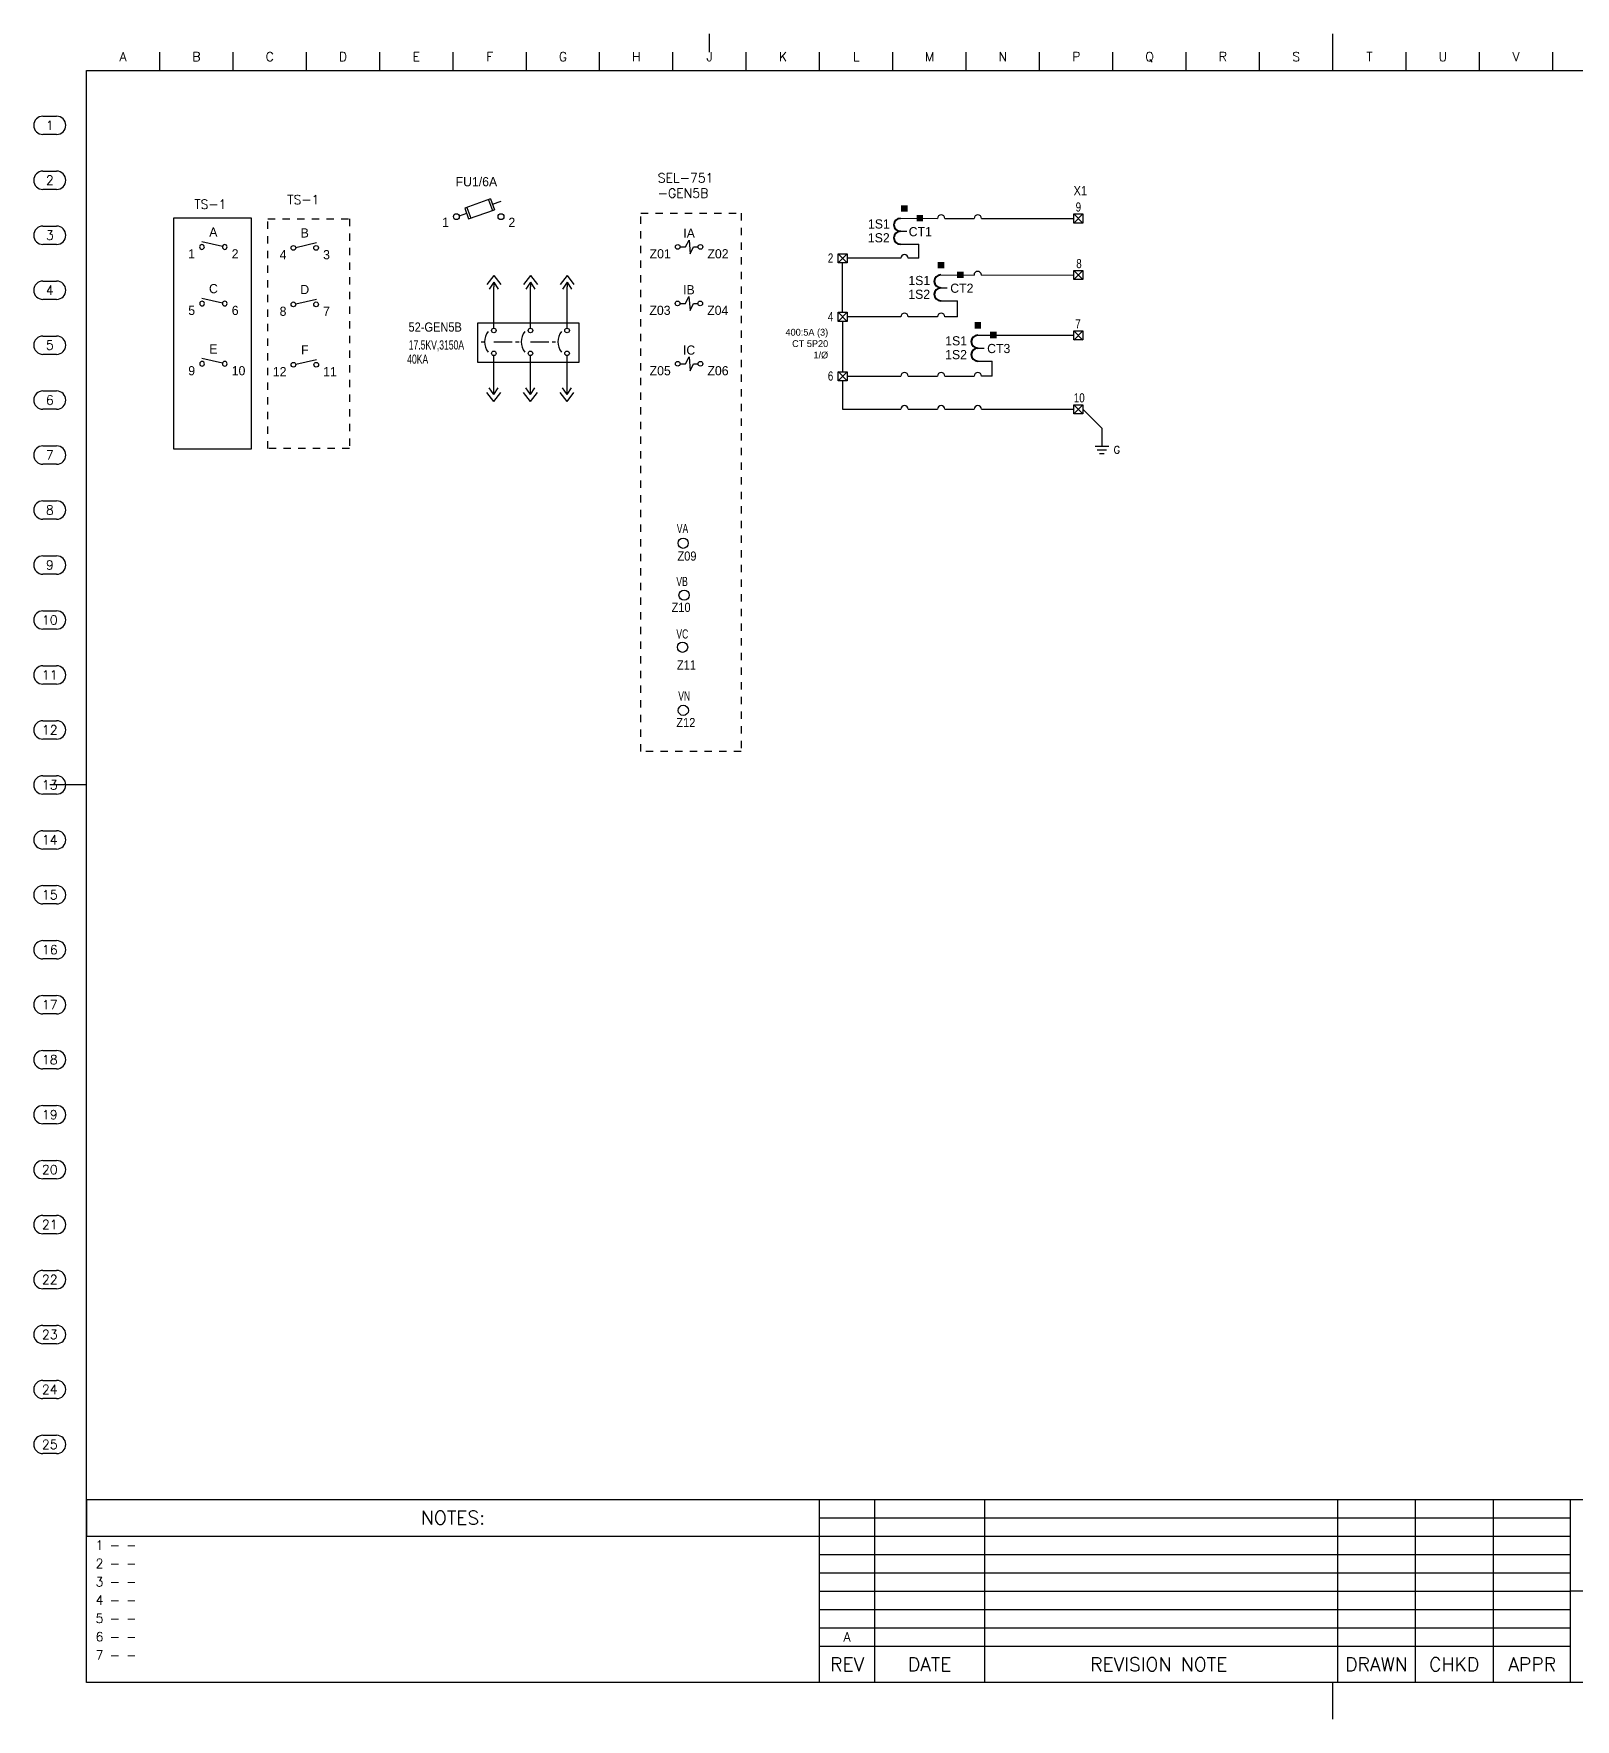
# Model space of a CAD drawing. Header units: inches. Extents: x -0.7 to 34.5, y -0.5 to 22.5.
# Drawn here: x -0.72 to 20.31, y -0.5 to 22.5 of the extents above; entities that cross this region are included whole.
import ezdxf
from ezdxf.enums import TextEntityAlignment as Align

# ---------------------------------------------------------------- set-up
doc = ezdxf.new("R2010")
doc.units = ezdxf.units.IN
doc.header["$MEASUREMENT"] = 0
doc.linetypes.add('HIDDEN', pattern=[0.375, 0.25, -0.125])
doc.linetypes.add('HIDDEN2', pattern=[0.1875, 0.125, -0.0625])
for name, color, linetype in [('DESC', 7, 'Continuous'), ('INFORBORDER', 3, 'Continuous'), ('LINK', 7, 'Continuous'), ('LOC', 7, 'Continuous'), ('OBJ', 3, 'Continuous'), ('SYMS', 7, 'Continuous'), ('TAGS', 7, 'Continuous'), ('TERMS', 7, 'Continuous'), ('TEXT', 3, 'Continuous'), ('TEXT2', 8, 'Continuous'), ('WIRES', 7, 'Continuous')]:
    doc.layers.add(name, color=color, linetype=linetype)
doc.styles.get("Standard").update_dxf_attribs({"font": 'ROMANS.SHX'})
doc.styles.add('TITLEBLK', font='romans.shx')
doc.styles.add('WD', font='txt')

# ---------------------------------------------------------------- blocks, each defined once
blk = doc.blocks.new('REVISION')
at = {"color": 3, "ltscale": 0.2}
for tag, p in [('REVISIONH', (2.368, -0.188)), ('REVISIONG', (2.368, -0.438)), ('REVISIONF', (2.368, -0.688)), ('REVISIONE', (2.368, -0.938)), ('REVISIOND', (2.368, -1.188)), ('REVISIONC', (2.368, -1.438)), ('REVISIONB', (2.368, -1.696)), ('REVISIONA', (2.375, -1.938))]:
    blk.add_attdef(tag, p, '', height=0.125, dxfattribs=at)
at = {"layer": 'TEXT', "style": 'TITLEBLK'}
for tag, p in [('REVH', (0.368, -0.125)), ('DATEH', (1.493, -0.125)), ('DRAWNH', (7.594, -0.125)), ('CHKDH', (8.656, -0.125)), ('APPRH', (9.719, -0.125)), ('REVG', (0.368, -0.375)), ('DATEG', (1.493, -0.375)), ('DRAWNG', (7.594, -0.375)), ('CHKDG', (8.656, -0.375)), ('APPRG', (9.719, -0.375)), ('REVF', (0.368, -0.625)), ('DATEF', (1.493, -0.625)), ('DRAWNF', (7.594, -0.625)), ('CHKDF', (8.656, -0.625)), ('APPRF', (9.719, -0.625)), ('REVE', (0.368, -0.875)), ('DATEE', (1.493, -0.875)), ('DRAWNE', (7.594, -0.875)), ('CHKDE', (8.656, -0.875)), ('APPRE', (9.719, -0.875)), ('REVD', (0.368, -1.125)), ('DATED', (1.493, -1.125)), ('DRAWND', (7.594, -1.125)), ('CHKDD', (8.656, -1.125)), ('APPRD', (9.719, -1.125)), ('REVC', (0.368, -1.375)), ('DATEC', (1.493, -1.375)), ('DRAWNC', (7.594, -1.375)), ('CHKDC', (8.656, -1.375)), ('APPRC', (9.719, -1.375)), ('REVB', (0.368, -1.625)), ('DATEB', (1.493, -1.639)), ('DRAWNB', (7.594, -1.625)), ('CHKDB', (8.656, -1.639)), ('APPRB', (9.719, -1.639)), ('REVA', (0.375, -1.875)), ('DATEA', (1.5, -1.875)), ('DRAWNA', (7.594, -1.875)), ('CHKDA', (8.656, -1.875)), ('APPRA', (9.719, -1.875))]:
    blk.add_attdef(tag, text='', height=0.125, dxfattribs=at).set_placement(p, align=Align.MIDDLE)
blk = doc.blocks.new('NOTES')
at = {"layer": 'TEXT', "color": 7}
for tag, p in [('NOTE1', (0.125, 1.8125)), ('NOTE2', (0.125, 1.5625)), ('NOTE3', (0.125, 1.3125)), ('NOTE4', (0.125, 1.0625)), ('NOTE5', (0.125, 0.8125)), ('NOTE6', (0.125, 0.5625)), ('NOTE7', (0.125, 0.3125)), ('NOTE8', (0.125, 0.0625))]:
    blk.add_attdef(tag, p, '', height=0.125, dxfattribs=at)
blk = doc.blocks.new('IOM_TITLE_BLOCK_BORDER')
at = {"layer": 'INFORBORDER', "color": 5}
for p, q in [((8.5, 22.25), (8.5, 22.5)), ((17, 22), (17, 22.5)), ((1, 22), (1, 22.25)), ((2, 22), (2, 22.25)), ((3, 22), (3, 22.25)), ((4, 22), (4, 22.25)), ((5, 22), (5, 22.25)), ((6, 22), (6, 22.25)), ((7, 22), (7, 22.25)), ((8, 22), (8, 22.25)), ((9, 22), (9, 22.25)), ((10, 22), (10, 22.25)), ((11, 22), (11, 22.25)), ((12, 22), (12, 22.25)), ((13, 22), (13, 22.25)), ((14, 22), (14, 22.25)), ((15, 22), (15, 22.25)), ((16, 22), (16, 22.25)), ((18, 22), (18, 22.25)), ((19, 22), (19, 22.25)), ((20, 22), (20, 22.25)), ((0, 0), (0, 22)), ((0, 22), (34, 22)), ((0, 12.25), (-0.5, 12.25)), ((34, 0), (0, 0)), ((17, -0.5), (17, 0))]:
    blk.add_line(p, q, dxfattribs=at)
at = {"color": 7, "ltscale": 0.2}
for s, p in [('A', (0.5, 22.125)), ('B', (1.5, 22.125)), ('C', (2.5, 22.125)), ('D', (3.5, 22.125)), ('E', (4.5, 22.125)), ('F', (5.5, 22.125)), ('G', (6.5, 22.125)), ('H', (7.5, 22.125)), ('J', (8.5, 22.125)), ('K', (9.5, 22.125)), ('L', (10.5, 22.125)), ('M', (11.5, 22.125)), ('N', (12.5, 22.125)), ('P', (13.5, 22.125)), ('Q', (14.5, 22.125)), ('R', (15.5, 22.125)), ('S', (16.5, 22.125)), ('T', (17.5, 22.125)), ('U', (18.5, 22.125)), ('V', (19.5, 22.125))]:
    blk.add_text(s, height=0.125, dxfattribs=at).set_placement(p, align=Align.CENTER)
blk = doc.blocks.new('LINEREF_ENCASEMENT')
for p, q in [((-0.09375, 0), (0.09375, 0)), ((0.09375, -0.25), (-0.09375, -0.25))]:
    blk.add_line(p, q)
for centre, start, end in [((-0.09375, -0.125), 90, 270), ((0.09375, -0.125), 270, 90)]:
    blk.add_arc(centre, 0.125, start, end)
blk = doc.blocks.new('WD_MLRH')
at = {"style": 'WD'}
blk.add_attdef('RUNGFIRST', text='', height=0.125, dxfattribs=at).set_placement((-0.25, 0), align=Align.MIDDLE_RIGHT)
at = {"style": 'WD', "flags": 1}
for tag, p in [('RUNGHORV', (-0.25, -0.127)), ('RUNGDIST', (-0.25, -0.2)), ('RUNGCNT', (-0.25, -0.237)), ('RUNGINC', (-0.25, -0.163)), ('WIRE-START', (-0.25, -0.356)), ('WIRE-GSUF', (-0.25, -0.396)), ('WIREMODE', (-0.25, -0.281)), ('PH3SPACE', (-0.25, -0.437)), ('WIREFMT', (-0.25, -0.321))]:
    blk.add_attdef(tag, text='', height=0.025, dxfattribs=at).set_placement(p, align=Align.RIGHT)
blk = doc.blocks.new('HTG11')
blk.add_line((-0.124, 0.007), (0.159, 0.071))
for centre in [(-0.155, 0), (0.155, 0)]:
    blk.add_circle(centre, 0.0322)
at = {"style": 'WD', "width": 0.7}
for tag, p in [('INST', (0, 0.779)), ('LOC', (0, 0.609)), ('DESC1', (0, 0.453)), ('DESC2', (0, 0.297)), ('XREF', (0, -0.236)), ('WDTAGALT', (0, -0.391))]:
    blk.add_attdef(tag, text='', height=0.125, dxfattribs=at).set_placement(p, align=Align.CENTER)
at = {"style": 'WD'}
blk.add_attdef('TAG1', text='', height=0.125, dxfattribs=at).set_placement((0, 0.141), align=Align.CENTER)
for tag, p in [('X2LINK', (0, 0.266)), ('X8LINK', (0, -0.062))]:
    blk.add_attdef(tag, p, '', height=0.01, dxfattribs=at)
for tag, p, height, flags in [('X4TERM01', (-0.188, 0), 0.0125, 1), ('CONTACT', (0.038, 0.02), 0.01, 1), ('FAMILY', (0.038, 0.037), 0.01, 9), ('X1TERM02', (0.188, 0), 0.0125, 1)]:
    blk.add_attdef(tag, p, '', height=height, dxfattribs=dict(at, flags=flags))
at = {"linetype": 'Continuous', "style": 'WD', "flags": 9}
for tag, p in [('CAT', (0.063, -0.007)), ('ASSYCODE', (0.062, -0.043)), ('MFG', (0.063, -0.027))]:
    blk.add_attdef(tag, text='', height=0.01, dxfattribs=at).set_placement(p, align=Align.CENTER)
at = {"linetype": 'Continuous', "style": 'WD', "flags": 8}
blk.add_attdef('TERM01', text='', height=0.125, dxfattribs=at).set_placement((-0.25, -0.031), align=Align.TOP_RIGHT)
blk.add_attdef('TERM02', text='', height=0.125, dxfattribs=at).set_placement((0.25, -0.031), align=Align.TOP_LEFT)
blk = doc.blocks.new('VC01PJ')
for p, q in [((0, 0.062), (-0.094, -0.062)), ((0, 0.062), (0.094, -0.062)), ((0, -0.031), (-0.062, -0.125)), ((0, -0.031), (0.062, -0.125)), ((0, -0.031), (0, -0.094))]:
    blk.add_line(p, q)
at = {"style": 'WD', "width": 0.7}
for tag, p in [('INST', (0.229, 0.85)), ('LOC', (-0.062, 0.68)), ('DESC1', (-0.062, 0.511)), ('DESC2', (-0.062, 0.354))]:
    blk.add_attdef(tag, text='', height=0.125, dxfattribs=at).set_placement(p, align=Align.RIGHT)
at = {"style": 'WD'}
blk.add_attdef('TAG1', text='', height=0.125, dxfattribs=at).set_placement((-0.062, 0.094), align=Align.RIGHT)
for tag, p, height, flags in [('FAMILY', (-0.132, 0.064), 0.01, 9), ('X2TERM02', (0, 0.062), 0.0125, 1), ('X2TERMDESC02', (0.026, 0.042), 0.01, 1), ('X8TERM01', (0, -0.094), 0.0125, 1), ('X8TERMDESC01', (0.013, -0.115), 0.01, 1)]:
    blk.add_attdef(tag, p, '', height=height, dxfattribs=dict(at, flags=flags))
at = {"linetype": 'Continuous', "style": 'WD', "flags": 9}
for tag, p in [('MFG', (-0.109, 0)), ('CAT', (-0.107, 0.019)), ('ASSYCODE', (-0.109, -0.014))]:
    blk.add_attdef(tag, text='', height=0.01, dxfattribs=at).set_placement(p, align=Align.CENTER)
at = {"linetype": 'Continuous', "style": 'WD', "flags": 8}
blk.add_attdef('TERM02', (0.047, 0.062), '', height=0.125, dxfattribs=at)
at = {"style": 'WD'}
for tag, p in [('X4LINK', (-0.125, -0.062)), ('X1LINK', (0.125, -0.062))]:
    blk.add_attdef(tag, p, '', height=0.01, dxfattribs=at)
at = {"linetype": 'Continuous', "style": 'WD', "flags": 8}
blk.add_attdef('TERM01', text='', height=0.125, dxfattribs=at).set_placement((0.047, -0.156), align=Align.TOP_LEFT)
blk = doc.blocks.new('VCB1')
at = {"linetype": 'HIDDEN2'}
blk.add_line((-0.171, 0), (-0.125, 0), dxfattribs=at)
for centre in [(0, 0.156), (0, -0.156)]:
    blk.add_circle(centre, 0.0312)
blk.add_arc((0.109, 0), 0.234, 143.1301, 216.8699)
at = {"style": 'WD'}
for tag, p, width in [('INST', (0.219, 0.388), 0.7), ('LOC', (0.219, 0.219), 0.7), ('TAG1', (0.127, 0.064), 0.9), ('XREF', (0.129, -0.09), 0.7), ('DESC1', (0.129, -0.242), 0.7), ('DESC2', (0.129, -0.389), 0.7)]:
    blk.add_attdef(tag, p, '', height=0.125, dxfattribs=dict(at, width=width))
at = {"linetype": 'Continuous', "style": 'WD'}
for tag, height, flags, p in [('TERM01', 0.125, 8, (-0.055, 0.207)), ('MFG', 0.01, 9, (-0.142, -0.088)), ('CAT', 0.01, 9, (-0.142, -0.073))]:
    blk.add_attdef(tag, text='', height=height, dxfattribs=dict(at, flags=flags)).set_placement(p, align=Align.RIGHT)
at = {"style": 'WD', "width": 0.7}
blk.add_attdef('RATING1', text='', height=0.125, dxfattribs=at).set_placement((-0.188, 0.062), align=Align.RIGHT)
at = {"color": 7, "style": 'WD'}
for tag, p in [('X4LINK', (-0.25, 0)), ('X1LINK', (0, 0))]:
    blk.add_attdef(tag, p, '', height=0.01, dxfattribs=at)
at = {"color": 7, "style": 'WD', "flags": 1}
for tag, p in [('X2TERM01', (0, 0.188)), ('X8TERM02', (0, -0.188))]:
    blk.add_attdef(tag, p, '', height=0.0125, dxfattribs=at)
at = {"linetype": 'Continuous', "style": 'WD', "flags": 8}
blk.add_attdef('TERM02', text='', height=0.125, dxfattribs=at).set_placement((-0.041, -0.213), align=Align.TOP_RIGHT)
at = {"style": 'WD', "flags": 9}
for tag, p in [('CONTACT', (-0.129, -0.129)), ('FAMILY', (-0.142, -0.036))]:
    blk.add_attdef(tag, text='', height=0.01, dxfattribs=at).set_placement(p, align=Align.RIGHT)
at = {"linetype": 'Continuous', "style": 'WD', "flags": 9}
blk.add_attdef('ASSYCODE', text='', height=0.01, dxfattribs=at).set_placement((-0.153, -0.106), align=Align.CENTER)
blk = doc.blocks.new('VCB2')
at = {"linetype": 'HIDDEN2'}
blk.add_line((-0.203, 0), (-0.156, 0), dxfattribs=at)
for centre in [(0, 0.156), (0, -0.156)]:
    blk.add_circle(centre, 0.0312)
blk.add_arc((0.109, 0), 0.234, 143.1301, 216.8699)
at = {"style": 'WD'}
for tag, p, width in [('INST', (0.219, 0.388), 0.7), ('LOC', (0.219, 0.219), 0.7), ('TAG2', (0.127, 0.064), 0.9), ('XREF', (0.129, -0.09), 0.7), ('DESC1', (0.129, -0.242), 0.7), ('DESC2', (0.129, -0.389), 0.7)]:
    blk.add_attdef(tag, p, '', height=0.125, dxfattribs=dict(at, width=width))
at = {"linetype": 'Continuous', "style": 'WD', "flags": 8}
blk.add_attdef('TERM01', text='', height=0.125, dxfattribs=at).set_placement((-0.055, 0.207), align=Align.RIGHT)
at = {"style": 'WD', "width": 0.7}
blk.add_attdef('RATING1', text='', height=0.125, dxfattribs=at).set_placement((-0.188, 0.062), align=Align.RIGHT)
at = {"color": 7, "style": 'WD'}
for tag, p in [('X4LINK', (-0.25, 0)), ('X1LINK', (0, 0))]:
    blk.add_attdef(tag, p, '', height=0.01, dxfattribs=at)
at = {"color": 7, "style": 'WD', "flags": 1}
for tag, p in [('X2TERM01', (0, 0.188)), ('X8TERM02', (0, -0.188))]:
    blk.add_attdef(tag, p, '', height=0.0125, dxfattribs=at)
at = {"linetype": 'Continuous', "style": 'WD', "flags": 8}
blk.add_attdef('TERM02', text='', height=0.125, dxfattribs=at).set_placement((-0.041, -0.213), align=Align.TOP_RIGHT)
at = {"style": 'WD', "flags": 9}
for tag, p in [('CONTACT', (-0.129, -0.056)), ('FAMILY', (-0.142, -0.036))]:
    blk.add_attdef(tag, text='', height=0.01, dxfattribs=at).set_placement(p, align=Align.RIGHT)
blk = doc.blocks.new('VC01JP')
for p, q in [((0, -0.063), (-0.094, 0.062)), ((0, 0.031), (-0.063, 0.125)), ((0, 0.031), (0.062, 0.125)), ((0, 0.031), (0, 0.094)), ((0, -0.063), (0.094, 0.062))]:
    blk.add_line(p, q)
at = {"style": 'WD', "width": 0.7}
for tag, p in [('INST', (0.198, 0.912)), ('DESC1', (-0.094, 0.573)), ('LOC', (-0.094, 0.743)), ('DESC2', (-0.094, 0.417))]:
    blk.add_attdef(tag, text='', height=0.125, dxfattribs=at).set_placement(p, align=Align.RIGHT)
at = {"style": 'WD'}
blk.add_attdef('TAG1', text='', height=0.125, dxfattribs=at).set_placement((-0.094, 0.156), align=Align.RIGHT)
at = {"linetype": 'Continuous', "style": 'WD', "flags": 8}
blk.add_attdef('TERM01', (0.047, 0.156), '', height=0.125, dxfattribs=at)
at = {"style": 'WD'}
for tag, p, height, flags in [('FAMILY', (-0.194, 0.032), 0.01, 9), ('X2TERM01', (0, 0.094), 0.0125, 1), ('X2TERMDESC01', (0.008, 0.079), 0.01, 1), ('X8TERM02', (0, -0.063), 0.0125, 1), ('X8TERMDESC02', (0.038, -0.045), 0.01, 1)]:
    blk.add_attdef(tag, p, '', height=height, dxfattribs=dict(at, flags=flags))
for tag, p in [('X4LINK', (-0.125, 0.062)), ('X1LINK', (0.125, 0.062))]:
    blk.add_attdef(tag, p, '', height=0.01, dxfattribs=at)
at = {"linetype": 'Continuous', "style": 'WD', "flags": 9}
for tag, p in [('ASSYCODE', (-0.188, -0.063)), ('MFG', (-0.171, -0.031)), ('CAT', (-0.169, -0.012))]:
    blk.add_attdef(tag, text='', height=0.01, dxfattribs=at).set_placement(p, align=Align.CENTER)
at = {"linetype": 'Continuous', "style": 'WD', "flags": 8}
blk.add_attdef('TERM02', text='', height=0.125, dxfattribs=at).set_placement((0.047, -0.063), align=Align.TOP_LEFT)
blk = doc.blocks.new('HSV1')
for p, q in [((-0.123, 0), (-0.047, 0)), ((-0.047, 0), (0, 0.094)), ((0, 0.094), (0.016, -0.094)), ((0.016, -0.094), (0.062, 0)), ((0.062, 0), (0.123, 0))]:
    blk.add_line(p, q)
for centre in [(-0.155, 0), (0.155, 0)]:
    blk.add_circle(centre, 0.0322)
at = {"style": 'WD', "width": 0.7}
for tag, p in [('INST', (0, 0.451)), ('LOC', (0, 0.281))]:
    blk.add_attdef(tag, text='', height=0.125, dxfattribs=at).set_placement(p, align=Align.CENTER)
at = {"style": 'WD'}
blk.add_attdef('TAG1', text='', height=0.125, dxfattribs=at).set_placement((0, 0.125), align=Align.CENTER)
for tag, p, height, flags in [('X4TERM01', (-0.188, 0), 0.0125, 1), ('FAMILY', (0.129, 0.108), 0.01, 9), ('X1TERM02', (0.188, 0), 0.0125, 1)]:
    blk.add_attdef(tag, p, '', height=height, dxfattribs=dict(at, flags=flags))
at = {"linetype": 'Continuous', "style": 'WD', "flags": 9}
for tag, p in [('ASSYCODE', (0.156, 0.047)), ('MFG', (0.156, 0.067)), ('CAT', (0.156, 0.087))]:
    blk.add_attdef(tag, text='', height=0.01, dxfattribs=at).set_placement(p, align=Align.CENTER)
at = {"style": 'WD'}
for tag, p, width in [('DESC1', (1.125, 0), 0.9), ('DESC2', (1.125, -0.156), 0.9), ('DESC3', (1.125, -0.312), 0.9), ('XREF', (1.133, -0.473), 0.8), ('WDTAGALT', (1.133, -0.629), 0.8)]:
    blk.add_attdef(tag, p, '', height=0.125, dxfattribs=dict(at, width=width))
at = {"linetype": 'Continuous', "style": 'WD', "flags": 8}
blk.add_attdef('TERM01', text='', height=0.125, dxfattribs=at).set_placement((-0.25, -0.031), align=Align.TOP_RIGHT)
at = {"style": 'WD'}
blk.add_attdef('RATING1', (0.078, -0.313), '', height=0.125, dxfattribs=at)
at = {"linetype": 'Continuous', "style": 'WD', "flags": 8}
blk.add_attdef('TERM02', text='', height=0.125, dxfattribs=at).set_placement((0.25, -0.031), align=Align.TOP_LEFT)
blk = doc.blocks.new('HT0W02')
blk.add_circle((0, 0), 0.0699)
at = {"style": 'WD'}
for tag, p, width in [('INST', (0.062, 0.42), 0.7), ('LOC', (0.062, 0.25), 0.7), ('DESC1', (0.053, -0.385), 0.8)]:
    blk.add_attdef(tag, p, '', height=0.125, dxfattribs=dict(at, width=width))
at = {"linetype": 'Continuous', "style": 'WD', "width": 0.8, "flags": 8}
blk.add_attdef('WIRENO', text='', height=0.125, dxfattribs=at).set_placement((0, 0.094), align=Align.CENTER)
at = {"style": 'WD', "flags": 1}
for tag, p, height in [('X4TERM01', (-0.07, 0), 0.0125), ('X4TERMDESC01', (-0.055, -0.023), 0.025), ('X2TERMDESC01', (-0.006, 0.029), 0.025), ('X2TERM01', (0, 0.07), 0.0125), ('STRIPSEQ', (0, 0), 0.00125), ('X1TERMDESC01', (0.039, -0.003), 0.025), ('X1TERM01', (0.07, 0), 0.0125), ('LINKTERM', (0, -0.002), 0.00125), ('X8TERM01', (0, -0.07), 0.0125), ('X8TERMDESC01', (0, -0.054), 0.025)]:
    blk.add_attdef(tag, p, '', height=height, dxfattribs=at)
at = {"linetype": 'Continuous', "style": 'WD'}
for tag, p, height, width, flags in [('TAGSTRIP', (0.053, -0.229), 0.125, 0.9, 8), ('DESC2', (0.053, -0.541), 0.125, 0.8, 8), ('CAT', (0.213, -0.406), 0.109, 0.8, 1), ('DESC3', (0.053, -0.698), 0.125, 0.8, 8)]:
    blk.add_attdef(tag, p, '', height=height, dxfattribs=dict(at, width=width, flags=flags))
at = {"linetype": 'Continuous', "style": 'WD', "width": 0.8, "flags": 1}
blk.add_attdef('MFG', text='', height=0.109, dxfattribs=at).set_placement((0.088, -0.406), align=Align.RIGHT)
at = {"style": 'WD', "width": 0.7, "flags": 1}
blk.add_attdef('ASSYCODE', (0.062, -0.281), '', height=0.01, dxfattribs=at)
blk = doc.blocks.new('VGND2')
for p, q in [((0.09375, 0), (-0.09375, 0)), ((-0.0625, -0.046875), (0.0625, -0.046875)), ((-0.03125, -0.09375), (0.03125, -0.09375))]:
    blk.add_line(p, q)
at = {"style": 'WD', "flags": 1}
blk.add_attdef('X2TERM01', (0, 0), '', height=0.01, dxfattribs=at)
blk = doc.blocks.new('HT1001')
for p, q in [((-0.062, 0.062), (0.062, 0.062)), ((-0.062, -0.062), (-0.062, 0.062)), ((0.062, 0.062), (0.062, -0.062)), ((0.062, -0.062), (-0.062, -0.062))]:
    blk.add_line(p, q)
at = {"style": 'WD'}
for tag, p, width in [('INST', (0.062, 0.42), 0.7), ('LOC', (0.062, 0.25), 0.7), ('DESC1', (0.05, -0.385), 0.8)]:
    blk.add_attdef(tag, p, '', height=0.125, dxfattribs=dict(at, width=width))
at = {"style": 'WD', "flags": 1}
for tag, p, height in [('X4TERM01', (-0.062, 0), 0.0125), ('X4TERMDESC01', (-0.055, -0.023), 0.025), ('X2TERMDESC01', (-0.006, 0.029), 0.025), ('X2TERM01', (0, 0.062), 0.0125), ('STRIPSEQ', (0, 0), 0.00125), ('X2PIN01', (0.033, 0.084), 0.0125), ('X1TERMDESC01', (0.039, 0.007), 0.025), ('X1TERM01', (0.062, 0), 0.0125), ('X1PIN01', (0.087, 0.016), 0.0125), ('X4PIN01', (-0.114, -0.038), 0.0125), ('LINKTERM', (0, -0.002), 0.00125), ('X8TERM01', (0, -0.062), 0.0125), ('X8TERMDESC01', (0, -0.054), 0.025), ('X8PIN01', (0.026, -0.096), 0.0125)]:
    blk.add_attdef(tag, p, '', height=height, dxfattribs=at)
at = {"linetype": 'Continuous', "style": 'WD'}
for tag, p, height, width, flags in [('TERM01', (0.062, 0.094), 0.125, 0.8, 8), ('TAGSTRIP', (0.05, -0.229), 0.125, 0.9, 8), ('DESC2', (0.05, -0.541), 0.125, 0.8, 8), ('CAT', (0.213, -0.406), 0.109, 0.8, 1), ('DESC3', (0.05, -0.698), 0.125, 0.8, 8)]:
    blk.add_attdef(tag, p, '', height=height, dxfattribs=dict(at, width=width, flags=flags))
at = {"linetype": 'Continuous', "style": 'WD', "width": 0.8, "flags": 1}
blk.add_attdef('MFG', text='', height=0.109, dxfattribs=at).set_placement((0.088, -0.406), align=Align.RIGHT)
at = {"style": 'WD', "width": 0.7, "flags": 1}
blk.add_attdef('ASSYCODE', (0.062, -0.281), '', height=0.01, dxfattribs=at)
blk = doc.blocks.new('VT1001')
for p, q in [((-0.062, 0.062), (0.062, 0.062)), ((-0.062, -0.062), (-0.062, 0.062)), ((0.062, 0.062), (0.062, -0.062)), ((0.062, -0.062), (-0.062, -0.062))]:
    blk.add_line(p, q)
at = {"style": 'WD'}
for tag, p, width in [('INST', (0.062, 0.42), 0.7), ('LOC', (0.062, 0.25), 0.7), ('DESC1', (0.05, -0.385), 0.8)]:
    blk.add_attdef(tag, p, '', height=0.125, dxfattribs=dict(at, width=width))
at = {"style": 'WD', "flags": 1}
for tag, p, height in [('X4TERM01', (-0.062, 0), 0.0125), ('X4TERMDESC01', (-0.055, -0.023), 0.025), ('X2TERMDESC01', (-0.006, 0.029), 0.025), ('X2TERM01', (0, 0.062), 0.0125), ('STRIPSEQ', (0, 0), 0.00125), ('X2PIN01', (0.033, 0.084), 0.0125), ('X1TERMDESC01', (0.039, -0.003), 0.025), ('X1TERM01', (0.062, 0), 0.0125), ('X1PIN01', (0.087, 0.016), 0.0125), ('X4PIN01', (-0.114, -0.038), 0.0125), ('LINKTERM', (0, -0.002), 0.00125), ('X8TERM01', (0, -0.062), 0.0125), ('X8TERMDESC01', (0, -0.054), 0.025), ('X8PIN01', (0.026, -0.096), 0.0125)]:
    blk.add_attdef(tag, p, '', height=height, dxfattribs=at)
at = {"linetype": 'Continuous', "style": 'WD'}
for tag, p, height, width, flags in [('TERM01', (0.062, 0.094), 0.125, 0.8, 8), ('TAGSTRIP', (0.05, -0.229), 0.125, 0.9, 8), ('DESC2', (0.05, -0.541), 0.125, 0.8, 8), ('CAT', (0.213, -0.406), 0.109, 0.8, 1), ('DESC3', (0.05, -0.698), 0.125, 0.8, 8)]:
    blk.add_attdef(tag, p, '', height=height, dxfattribs=dict(at, width=width, flags=flags))
at = {"linetype": 'Continuous', "style": 'WD', "width": 0.8, "flags": 1}
blk.add_attdef('MFG', text='', height=0.109, dxfattribs=at).set_placement((0.088, -0.406), align=Align.RIGHT)
at = {"style": 'WD', "width": 0.7, "flags": 1}
blk.add_attdef('ASSYCODE', (0.062, -0.281), '', height=0.01, dxfattribs=at)
blk = doc.blocks.new('HDS11FR')
for p, q in [((0.163, 0.241), (-0.19, 0.116)), ((0.134, 0.231), (0.187, 0.084)), ((0.163, 0.241), (0.216, 0.094)), ((-0.164, 0.042), (-0.264, 0.006)), ((-0.19, 0.116), (-0.137, -0.032)), ((-0.16, 0.126), (-0.108, -0.021)), ((-0.137, -0.032), (0.216, 0.094)), ((0.19, 0.168), (0.307, 0.21))]:
    blk.add_line(p, q)
at = {"linetype": 'Continuous'}
for centre in [(-0.304, 0), (0.304, 0)]:
    blk.add_circle(centre, 0.04, dxfattribs=at)
at = {"style": 'WD', "width": 0.7}
for tag, p in [('INST', (-0.031, 0.607)), ('LOC', (-0.031, 0.438))]:
    blk.add_attdef(tag, text='', height=0.125, dxfattribs=at).set_placement(p, align=Align.CENTER)
at = {"style": 'WD'}
blk.add_attdef('TAG1', text='', height=0.125, dxfattribs=at).set_placement((-0.031, 0.281), align=Align.CENTER)
at = {"style": 'WD', "width": 0.7}
blk.add_attdef('RATING1', text='', height=0.125, rotation=19.6202, dxfattribs=at).set_placement((0.013, 0.105), align=Align.MIDDLE_CENTER)
at = {"style": 'WD'}
for tag, p in [('X2LINK', (0, 0.406)), ('X8LINK', (0, -0.109))]:
    blk.add_attdef(tag, p, '', height=0.01, dxfattribs=at)
for tag, p, height, flags in [('FAMILY', (0.098, 0.264), 0.01, 9), ('X4TERM01', (-0.344, 0), 0.0125, 1), ('CONTACT', (0.098, 0.188), 0.01, 9), ('X1TERM02', (0.344, 0), 0.0125, 1)]:
    blk.add_attdef(tag, p, '', height=height, dxfattribs=dict(at, flags=flags))
at = {"linetype": 'Continuous', "style": 'WD', "flags": 9}
for tag, p in [('MFG', (0.126, 0.228)), ('CAT', (0.126, 0.247)), ('ASSYCODE', (0.124, 0.206))]:
    blk.add_attdef(tag, text='', height=0.01, dxfattribs=at).set_placement(p, align=Align.CENTER)
at = {"linetype": 'Continuous', "style": 'WD', "flags": 8}
blk.add_attdef('TERM01', text='', height=0.125, dxfattribs=at).set_placement((-0.406, -0.016), align=Align.TOP_RIGHT)
blk.add_attdef('TERM02', text='', height=0.125, dxfattribs=at).set_placement((0.406, -0.016), align=Align.TOP_LEFT)

msp = doc.modelspace()

# ---------------------------------------------------------------- linework, layer by layer
at = {"color": 7, "ltscale": 0.2}
for p, q in [((13.466, 19.917), (13.591, 20.042)), ((13.467, 20.042), (13.591, 19.917)), ((10.251, 19.373), (10.376, 19.498)), ((10.252, 19.498), (10.376, 19.373)), ((13.467, 19.27), (13.592, 19.145)), ((13.467, 19.145), (13.592, 19.27)), ((10.251, 18.574), (10.376, 18.699)), ((10.252, 18.699), (10.376, 18.574)), ((13.467, 18.445), (13.592, 18.319)), ((13.467, 18.319), (13.592, 18.444)), ((10.251, 17.763), (10.376, 17.888)), ((10.252, 17.889), (10.376, 17.763)), ((13.467, 17.437), (13.592, 17.312)), ((13.467, 17.312), (13.592, 17.437))]:
    msp.add_line(p, q, dxfattribs=at)
at = {"color": 7, "linetype": 'HIDDEN', "ltscale": 0.2}
for points in [[(7.561, 20.051), (8.932, 20.051), (8.932, 12.705), (7.561, 12.705)], [(2.475, 19.976), (3.59, 19.976), (3.59, 16.839), (2.475, 16.839)]]:
    msp.add_lwpolyline(points, close=True, dxfattribs=at)
at = {"color": 7, "linetype": 'ByBlock', "ltscale": 0.2}
msp.add_lwpolyline([(1.192, 19.987), (2.247, 19.987), (2.247, 16.833), (1.192, 16.833)], close=True, dxfattribs=at)
at = {"color": 7, "ltscale": 0.2}
msp.add_lwpolyline([(5.34, 18.556), (6.714, 18.556), (6.714, 18.013), (5.34, 18.013)], close=True, dxfattribs=at)
at = {"color": 5, "ltscale": 0.2}
msp.add_lwpolyline([(0, 2.5), (0, 2), (10, 2), (10, 2.5)], dxfattribs=at)
at = {"layer": 'INFORBORDER', "color": 5}
for p, q in [((0, 2.5), (34, 2.5)), ((10, 0), (10, 2.5)), ((20.243, 0), (20.243, 2.5)), ((20.243, 1.254), (27.134, 1.254))]:
    msp.add_line(p, q, dxfattribs=at)
at = {"layer": 'INFORBORDER', "color": 51}
for p, q in [((10.75, 2.5), (10.75, 0)), ((12.25, 2.5), (12.25, 0)), ((17.062, 2.5), (17.062, 0)), ((18.125, 2.5), (18.125, 0)), ((19.188, 2.5), (19.188, 0)), ((10, 2.25), (20.243, 2.25)), ((10, 2), (20.243, 2)), ((10, 1.75), (20.243, 1.75)), ((10, 1.5), (20.243, 1.5)), ((10, 1.25), (20.243, 1.25)), ((10, 1), (20.243, 1)), ((10, 0.75), (20.243, 0.75))]:
    msp.add_line(p, q, dxfattribs=at)
at = {"layer": 'INFORBORDER', "color": 240}
msp.add_line((10, 0.499), (20.243, 0.499), dxfattribs=at)
at = {"layer": 'LINK', "color": 7, "ltscale": 0.2}
for points in [[(5.556, 18.295), (5.806, 18.295)], [(6.056, 18.295), (6.306, 18.295)]]:
    msp.add_lwpolyline(points, dxfattribs=at)
at = {"layer": 'OBJ', "color": 7}
for p, q in [((11.102, 19.981), (11.608, 19.979)), ((11.102, 19.804), (11.191, 19.804)), ((11.102, 19.627), (11.354, 19.627)), ((11.653, 19.209), (12.106, 19.207)), ((11.653, 19.032), (11.742, 19.032)), ((11.653, 18.855), (11.882, 18.855)), ((12.156, 18.386), (13.466, 18.385)), ((12.156, 18.209), (12.245, 18.209)), ((12.156, 18.033), (12.353, 18.033))]:
    msp.add_line(p, q, dxfattribs=at)
at = {"layer": 'OBJ', "color": 0, "lineweight": 40}
for centre in [(11.102, 19.892), (11.102, 19.715), (11.653, 19.121), (11.653, 18.944), (12.156, 18.298), (12.156, 18.121)]:
    msp.add_arc(centre, 0.0885, 90, 270, dxfattribs=at)
at = {"layer": 'OBJ', "color": 7}
for points in [[(11.111, 20.071), (11.111, 20.159), (11.2, 20.071), (11.2, 20.159)], [(11.324, 20.027), (11.324, 19.938), (11.412, 20.027), (11.412, 19.938)], [(11.611, 19.299), (11.611, 19.387), (11.7, 19.299), (11.7, 19.387)], [(11.874, 19.255), (11.874, 19.167), (11.963, 19.255), (11.963, 19.167)], [(12.114, 18.476), (12.114, 18.565), (12.203, 18.476), (12.203, 18.565)], [(12.325, 18.433), (12.325, 18.344), (12.414, 18.433), (12.414, 18.344)]]:
    msp.add_solid(points, dxfattribs=at)
at = {"layer": 'WIRES', "color": 7, "ltscale": 0.2}
for p, q in [((11.708, 19.979), (12.108, 19.979)), ((12.208, 19.979), (13.466, 19.979)), ((11.354, 19.436), (11.354, 19.627)), ((10.314, 18.699), (10.314, 19.373)), ((11.108, 19.436), (10.376, 19.436)), ((11.354, 19.436), (11.208, 19.436)), ((12.206, 19.207), (13.466, 19.208)), ((5.556, 18.482), (5.556, 19.046)), ((6.056, 18.482), (6.056, 19.046)), ((6.556, 18.482), (6.556, 19.046)), ((11.108, 18.637), (10.376, 18.637)), ((11.608, 18.637), (11.208, 18.637)), ((11.882, 18.637), (11.708, 18.637)), ((11.882, 18.637), (11.882, 18.855)), ((10.314, 18.574), (10.314, 17.888)), ((5.556, 17.638), (5.556, 18.107)), ((6.056, 17.638), (6.056, 18.107)), ((6.556, 17.638), (6.556, 18.107)), ((12.353, 17.826), (12.353, 18.033)), ((10.314, 17.763), (10.314, 17.375)), ((10.376, 17.826), (11.108, 17.826)), ((11.208, 17.826), (11.608, 17.826)), ((11.708, 17.826), (12.108, 17.826)), ((12.353, 17.826), (12.208, 17.826)), ((10.314, 17.375), (11.108, 17.375)), ((11.208, 17.375), (11.608, 17.375)), ((11.708, 17.375), (12.108, 17.375)), ((12.208, 17.375), (13.467, 17.375)), ((13.592, 17.375), (13.85, 17.117)), ((13.85, 17.117), (13.85, 16.867))]:
    msp.add_line(p, q, dxfattribs=at)
for centre in [(11.658, 19.979), (12.158, 19.979), (11.158, 19.436), (12.156, 19.207), (11.158, 18.637), (11.658, 18.637), (11.158, 17.826), (11.658, 17.826), (12.158, 17.826), (11.158, 17.375), (11.658, 17.375), (12.158, 17.375)]:
    msp.add_arc(centre, 0.05, 0, 180, dxfattribs=at)

# ---------------------------------------------------------------- block references
at = {"color": 7, "ltscale": 0.2}
msp.add_blockref('IOM_TITLE_BLOCK_BORDER', (0, 0), dxfattribs=at)
msp.add_blockref('LINEREF_ENCASEMENT', (-0.5, 21.375))
at = {"color": 8, "ltscale": 0.2}
ref = msp.add_blockref('WD_MLRH', (-0.5, 21.188), dxfattribs=at)
ref.add_attrib('RUNGFIRST', '1', dxfattribs={"height": 0.125}).set_placement((-0.5, 21.188), align=Align.CENTER)
at = {"color": 7}
for p in [(-0.5, 20.625), (-0.5, 19.875), (-0.5, 19.125), (-0.5, 18.375), (-0.5, 17.625), (-0.5, 16.875), (-0.5, 16.125), (-0.5, 15.375), (-0.5, 14.625), (-0.5, 13.875), (-0.5, 13.125), (-0.5, 12.375), (-0.5, 11.625), (-0.5, 10.875), (-0.5, 10.125), (-0.5, 9.375), (-0.5, 8.625), (-0.5, 7.875), (-0.5, 7.125), (-0.5, 6.375), (-0.5, 5.625), (-0.5, 4.875), (-0.5, 4.125), (-0.5, 3.375)]:
    msp.add_blockref('LINEREF_ENCASEMENT', p, dxfattribs=at)
ref = msp.add_blockref('NOTES', (0, 2.5), dxfattribs=at)
ref.add_attrib('NOTE1', '1 - -', (0.125, 1.814), dxfattribs={"layer": 'TEXT', "color": 8, "height": 0.125})
ref.add_attrib('NOTE2', '2 - -', (0.125, 1.564), dxfattribs={"layer": 'TEXT', "color": 8, "height": 0.125})
ref.add_attrib('NOTE3', '3 - -', (0.125, 1.314), dxfattribs={"layer": 'TEXT', "color": 8, "height": 0.125})
ref.add_attrib('NOTE4', '4 - -', (0.125, 1.064), dxfattribs={"layer": 'TEXT', "color": 8, "height": 0.125})
ref.add_attrib('NOTE5', '5 - -', (0.125, 0.814), dxfattribs={"layer": 'TEXT', "color": 8, "height": 0.125})
ref.add_attrib('NOTE6', '6 - -', (0.125, 0.564), dxfattribs={"layer": 'TEXT', "color": 8, "height": 0.125})
ref.add_attrib('NOTE7', '7 - -', (0.125, 0.314), dxfattribs={"layer": 'TEXT', "color": 8, "height": 0.125})
at = {"color": 8}
ref = msp.add_blockref('REVISION', (10, 2.5), dxfattribs=at)
ref.add_attrib('REVA', 'A', dxfattribs={"layer": 'TEXT', "height": 0.125, "style": 'TITLEBLK'}).set_placement((10.375, 0.625), align=Align.MIDDLE)
at = {"layer": 'SYMS', "color": 7, "ltscale": 0.2}
ref = msp.add_blockref('HDS11FR', (5.35, 20.004), dxfattribs=at)
ref.add_attrib('TERM02', '2', dxfattribs={"layer": 'TERMS', "linetype": 'Continuous', "height": 0.125, "style": 'WD', "flags": 8}).set_placement((5.756, 19.989), align=Align.TOP_LEFT)
ref.add_attrib('TERM01', '1', dxfattribs={"layer": 'TERMS', "linetype": 'Continuous', "height": 0.125, "style": 'WD', "flags": 8}).set_placement((4.944, 19.989), align=Align.TOP_RIGHT)
ref.add_attrib('TAG1', 'FU1/6A', dxfattribs={"layer": 'TAGS', "height": 0.125, "style": 'WD'}).set_placement((5.319, 20.418), align=Align.CENTER)
ref = msp.add_blockref('HT1001', (13.529, 19.979), dxfattribs=at)
ref.add_attrib('TERM01', '9', (13.492, 20.073), dxfattribs={"layer": 'TERMS', "linetype": 'Continuous', "height": 0.125, "style": 'WD', "width": 0.8, "flags": 8})
ref.add_attrib('TAGSTRIP', 'X1', (13.464, 20.295), dxfattribs={"layer": 'TAGS', "linetype": 'Continuous', "height": 0.125, "style": 'WD', "width": 0.9, "flags": 8})
ref = msp.add_blockref('HTG11', (1.731, 19.59), dxfattribs=dict(at, xscale=-1))
ref.add_attrib('TERM02', '2', dxfattribs={"layer": 'TERMS', "linetype": 'Continuous', "height": 0.125, "style": 'WD', "flags": 8}).set_placement((1.981, 19.559), align=Align.TOP_LEFT)
ref.add_attrib('TERM01', '1', dxfattribs={"layer": 'TERMS', "linetype": 'Continuous', "height": 0.125, "style": 'WD', "flags": 8}).set_placement((1.481, 19.559), align=Align.TOP_RIGHT)
ref.add_attrib('TAG1', 'A', dxfattribs={"layer": 'TAGS', "height": 0.125, "style": 'WD'}).set_placement((1.731, 19.731), align=Align.CENTER)
ref = msp.add_blockref('HTG11', (2.978, 19.578), dxfattribs=at)
ref.add_attrib('TERM02', '3', dxfattribs={"layer": 'TERMS', "linetype": 'Continuous', "height": 0.125, "style": 'WD', "flags": 8}).set_placement((3.228, 19.547), align=Align.TOP_LEFT)
ref.add_attrib('TERM01', '4', dxfattribs={"layer": 'TERMS', "linetype": 'Continuous', "height": 0.125, "style": 'WD', "flags": 8}).set_placement((2.728, 19.547), align=Align.TOP_RIGHT)
ref.add_attrib('TAG1', 'B', dxfattribs={"layer": 'TAGS', "height": 0.125, "style": 'WD'}).set_placement((2.978, 19.719), align=Align.CENTER)
ref = msp.add_blockref('HSV1', (8.22, 19.591), dxfattribs=at)
ref.add_attrib('TERM02', 'Z02', dxfattribs={"layer": 'TERMS', "linetype": 'Continuous', "height": 0.125, "style": 'WD', "flags": 8}).set_placement((8.47, 19.56), align=Align.TOP_LEFT)
ref.add_attrib('TERM01', 'Z01', dxfattribs={"layer": 'TERMS', "linetype": 'Continuous', "height": 0.125, "style": 'WD', "flags": 8}).set_placement((7.97, 19.56), align=Align.TOP_RIGHT)
ref.add_attrib('TAG1', 'IA', dxfattribs={"layer": 'TAGS', "height": 0.125, "style": 'WD'}).set_placement((8.22, 19.716), align=Align.CENTER)
ref = msp.add_blockref('HT1001', (10.314, 19.436), dxfattribs=at)
ref.add_attrib('TERM01', '2', (10.112, 19.377), dxfattribs={"layer": 'TERMS', "linetype": 'Continuous', "height": 0.125, "style": 'WD', "width": 0.8, "flags": 8})
ref = msp.add_blockref('HT1001', (13.529, 19.208), dxfattribs=at)
ref.add_attrib('TERM01', '8', (13.5, 19.301), dxfattribs={"layer": 'TERMS', "linetype": 'Continuous', "height": 0.125, "style": 'WD', "width": 0.8, "flags": 8})
for name, p in [('VC01PJ', (5.556, 19.139)), ('VC01PJ', (6.056, 19.139)), ('VC01PJ', (6.555, 19.139)), ('VCB2', (6.056, 18.295)), ('VCB2', (6.556, 18.295)), ('VC01JP', (5.556, 17.544)), ('VC01JP', (6.056, 17.544)), ('VC01JP', (6.556, 17.544)), ('VGND2', (13.85, 16.867))]:
    msp.add_blockref(name, p, dxfattribs=at)
ref = msp.add_blockref('HTG11', (1.732, 18.818), dxfattribs=dict(at, xscale=-1))
ref.add_attrib('TERM02', '6', dxfattribs={"layer": 'TERMS', "linetype": 'Continuous', "height": 0.125, "style": 'WD', "flags": 8}).set_placement((1.982, 18.787), align=Align.TOP_LEFT)
ref.add_attrib('TERM01', '5', dxfattribs={"layer": 'TERMS', "linetype": 'Continuous', "height": 0.125, "style": 'WD', "flags": 8}).set_placement((1.482, 18.787), align=Align.TOP_RIGHT)
ref.add_attrib('TAG1', 'C', dxfattribs={"layer": 'TAGS', "height": 0.125, "style": 'WD'}).set_placement((1.732, 18.959), align=Align.CENTER)
ref = msp.add_blockref('HTG11', (2.978, 18.807), dxfattribs=at)
ref.add_attrib('TERM02', '7', dxfattribs={"layer": 'TERMS', "linetype": 'Continuous', "height": 0.125, "style": 'WD', "flags": 8}).set_placement((3.228, 18.775), align=Align.TOP_LEFT)
ref.add_attrib('TERM01', '8', dxfattribs={"layer": 'TERMS', "linetype": 'Continuous', "height": 0.125, "style": 'WD', "flags": 8}).set_placement((2.728, 18.775), align=Align.TOP_RIGHT)
ref.add_attrib('TAG1', 'D', dxfattribs={"layer": 'TAGS', "height": 0.125, "style": 'WD'}).set_placement((2.978, 18.947), align=Align.CENTER)
ref = msp.add_blockref('HSV1', (8.217, 18.819), dxfattribs=at)
ref.add_attrib('TERM02', 'Z04', dxfattribs={"layer": 'TERMS', "linetype": 'Continuous', "height": 0.125, "style": 'WD', "flags": 8}).set_placement((8.467, 18.788), align=Align.TOP_LEFT)
ref.add_attrib('TERM01', 'Z03', dxfattribs={"layer": 'TERMS', "linetype": 'Continuous', "height": 0.125, "style": 'WD', "flags": 8}).set_placement((7.967, 18.788), align=Align.TOP_RIGHT)
ref.add_attrib('TAG1', 'IB', dxfattribs={"layer": 'TAGS', "height": 0.125, "style": 'WD'}).set_placement((8.217, 18.944), align=Align.CENTER)
ref = msp.add_blockref('HT1001', (10.314, 18.637), dxfattribs=at)
ref.add_attrib('TERM01', '4', (10.112, 18.577), dxfattribs={"layer": 'TERMS', "linetype": 'Continuous', "height": 0.125, "style": 'WD', "width": 0.8, "flags": 8})
ref = msp.add_blockref('VCB1', (5.556, 18.295), dxfattribs=at)
ref.add_attrib('DESC2', '40KA', (4.375, 17.997), dxfattribs={"layer": 'DESC', "height": 0.125, "style": 'WD', "width": 0.7})
ref.add_attrib('DESC1', '17.5KV,3150A', (4.396, 18.191), dxfattribs={"layer": 'DESC', "height": 0.125, "style": 'WD', "width": 0.7})
ref.add_attrib('TAG1', '52-GEN5B', (4.393, 18.435), dxfattribs={"layer": 'TAGS', "height": 0.125, "style": 'WD', "width": 0.9})
ref = msp.add_blockref('HT1001', (13.529, 18.385), dxfattribs=at)
ref.add_attrib('TERM01', '7', (13.487, 18.479), dxfattribs={"layer": 'TERMS', "linetype": 'Continuous', "height": 0.125, "style": 'WD', "width": 0.8, "flags": 8})
ref = msp.add_blockref('HTG11', (1.732, 17.996), dxfattribs=dict(at, xscale=-1))
ref.add_attrib('TERM02', '10', dxfattribs={"layer": 'TERMS', "linetype": 'Continuous', "height": 0.125, "style": 'WD', "flags": 8}).set_placement((1.982, 17.964), align=Align.TOP_LEFT)
ref.add_attrib('TERM01', '9', dxfattribs={"layer": 'TERMS', "linetype": 'Continuous', "height": 0.125, "style": 'WD', "flags": 8}).set_placement((1.482, 17.964), align=Align.TOP_RIGHT)
ref.add_attrib('TAG1', 'E', dxfattribs={"layer": 'TAGS', "height": 0.125, "style": 'WD'}).set_placement((1.732, 18.136), align=Align.CENTER)
ref = msp.add_blockref('HTG11', (2.979, 17.983), dxfattribs=at)
ref.add_attrib('TERM02', '11', dxfattribs={"layer": 'TERMS', "linetype": 'Continuous', "height": 0.125, "style": 'WD', "flags": 8}).set_placement((3.229, 17.952), align=Align.TOP_LEFT)
ref.add_attrib('TERM01', '12', dxfattribs={"layer": 'TERMS', "linetype": 'Continuous', "height": 0.125, "style": 'WD', "flags": 8}).set_placement((2.729, 17.952), align=Align.TOP_RIGHT)
ref.add_attrib('TAG1', 'F', dxfattribs={"layer": 'TAGS', "height": 0.125, "style": 'WD'}).set_placement((2.979, 18.124), align=Align.CENTER)
ref = msp.add_blockref('HSV1', (8.22, 17.996), dxfattribs=at)
ref.add_attrib('TERM02', 'Z06', dxfattribs={"layer": 'TERMS', "linetype": 'Continuous', "height": 0.125, "style": 'WD', "flags": 8}).set_placement((8.47, 17.964), align=Align.TOP_LEFT)
ref.add_attrib('TERM01', 'Z05', dxfattribs={"layer": 'TERMS', "linetype": 'Continuous', "height": 0.125, "style": 'WD', "flags": 8}).set_placement((7.97, 17.964), align=Align.TOP_RIGHT)
ref.add_attrib('TAG1', 'IC', dxfattribs={"layer": 'TAGS', "height": 0.125, "style": 'WD'}).set_placement((8.22, 18.121), align=Align.CENTER)
ref = msp.add_blockref('HT1001', (10.314, 17.826), dxfattribs=at)
ref.add_attrib('TERM01', '6', (10.112, 17.767), dxfattribs={"layer": 'TERMS', "linetype": 'Continuous', "height": 0.125, "style": 'WD', "width": 0.8, "flags": 8})
ref = msp.add_blockref('VT1001', (13.53, 17.375), dxfattribs=at)
ref.add_attrib('TERM01', '10', (13.467, 17.469), dxfattribs={"layer": 'TERMS', "linetype": 'Continuous', "height": 0.125, "style": 'WD', "width": 0.8, "flags": 8})
ref = msp.add_blockref('HT0W02', (8.139, 15.547), dxfattribs=at)
ref.add_attrib('INST', 'VA', (8.052, 15.686), dxfattribs={"layer": 'LOC', "height": 0.125, "style": 'WD', "width": 0.7})
ref.add_attrib('TAGSTRIP', 'Z09', (8.061, 15.31), dxfattribs={"layer": 'TAGS', "linetype": 'Continuous', "height": 0.125, "style": 'WD', "width": 0.9, "flags": 8})
ref = msp.add_blockref('HT0W02', (8.152, 14.839), dxfattribs=at)
ref.add_attrib('LOC', 'VB', (8.046, 14.964), dxfattribs={"layer": 'LOC', "height": 0.125, "style": 'WD', "width": 0.7})
ref.add_attrib('TAGSTRIP', 'Z10', (7.981, 14.61), dxfattribs={"layer": 'TAGS', "linetype": 'Continuous', "height": 0.125, "style": 'WD', "width": 0.9, "flags": 8})
ref = msp.add_blockref('HT0W02', (8.131, 14.128), dxfattribs=at)
ref.add_attrib('LOC', 'VC', (8.046, 14.247), dxfattribs={"layer": 'LOC', "height": 0.125, "style": 'WD', "width": 0.7})
ref.add_attrib('TAGSTRIP', 'Z11', (8.054, 13.824), dxfattribs={"layer": 'TAGS', "linetype": 'Continuous', "height": 0.125, "style": 'WD', "width": 0.9, "flags": 8})
ref = msp.add_blockref('HT0W02', (8.141, 13.267), dxfattribs=at)
ref.add_attrib('LOC', 'VN', (8.072, 13.401), dxfattribs={"layer": 'LOC', "height": 0.125, "style": 'WD', "width": 0.7})
ref.add_attrib('TAGSTRIP', 'Z12', (8.046, 13.038), dxfattribs={"layer": 'TAGS', "linetype": 'Continuous', "height": 0.125, "style": 'WD', "width": 0.9, "flags": 8})

# ---------------------------------------------------------------- texts
at = {"color": 7, "ltscale": 0.2}
for s, p in [('2', (-0.5, 20.438)), ('3', (-0.5, 19.688)), ('4', (-0.5, 18.938)), ('5', (-0.5, 18.188)), ('6', (-0.5, 17.438)), ('7', (-0.5, 16.688)), ('8', (-0.5, 15.938)), ('9', (-0.5, 15.188)), ('10', (-0.5, 14.438)), ('11', (-0.5, 13.688)), ('12', (-0.5, 12.938)), ('13', (-0.5, 12.188)), ('14', (-0.5, 11.438)), ('15', (-0.5, 10.688)), ('16', (-0.5, 9.938)), ('17', (-0.5, 9.188)), ('18', (-0.5, 8.438)), ('19', (-0.5, 7.688)), ('20', (-0.5, 6.938)), ('21', (-0.5, 6.188)), ('22', (-0.5, 5.438)), ('23', (-0.5, 4.688)), ('24', (-0.5, 3.938)), ('25', (-0.5, 3.188))]:
    msp.add_text(s, height=0.125, dxfattribs=at).set_placement(p, align=Align.CENTER)
at = {"color": 7, "ltscale": 0.2, "attachment_point": 1}
for s, insert, char_height in [('SEL-751\\P-GEN5B', (7.792, 20.595), 0.125), ('TS-1', (2.739, 20.299), 0.125), ('TS-1', (1.471, 20.236), 0.125), ('G', (14.01, 16.871), 0.1)]:
    msp.add_mtext(s, dxfattribs=dict(at, insert=insert, char_height=char_height))
at = {"color": 7, "ltscale": 0.2, "insert": (8.172, 18.473), "char_height": 0.0932, "width": 1.94493, "attachment_point": 1, "style": 'WD'}
msp.add_mtext('\\pxqr;400:5A (3)\\PCT 5P20\\P1/%%C', dxfattribs=at)
at = {"layer": 'INFORBORDER', "color": 51, "style": 'TITLEBLK'}
for s, p in [('REV', (10.375, 0.25)), ('DATE', (11.5, 0.25)), ('REVISION NOTE', (14.625, 0.25)), ('DRAWN', (17.594, 0.25)), ('CHKD', (18.656, 0.25)), ('APPR', (19.719, 0.25))]:
    msp.add_text(s, height=0.1875, dxfattribs=at).set_placement(p, align=Align.MIDDLE)
at = {"layer": 'TEXT', "color": 7, "style": 'WD'}
for s, p in [('1S2', (10.956, 19.653)), ('1S1', (10.957, 19.842)), ('CT1', (11.531, 19.736)), ('1S1', (11.508, 19.07)), ('CT2', (12.098, 18.965)), ('1S2', (11.507, 18.882)), ('1S2', (12.01, 18.059)), ('1S1', (12.011, 18.247)), ('CT3', (12.601, 18.142))]:
    msp.add_text(s, height=0.125, dxfattribs=at).set_placement(p, align=Align.RIGHT)
at = {"layer": 'TEXT2', "color": 7}
msp.add_text('NOTES:', height=0.1875, dxfattribs=at).set_placement((5, 2.25), align=Align.MIDDLE)

doc.saveas('drawing.dxf')
